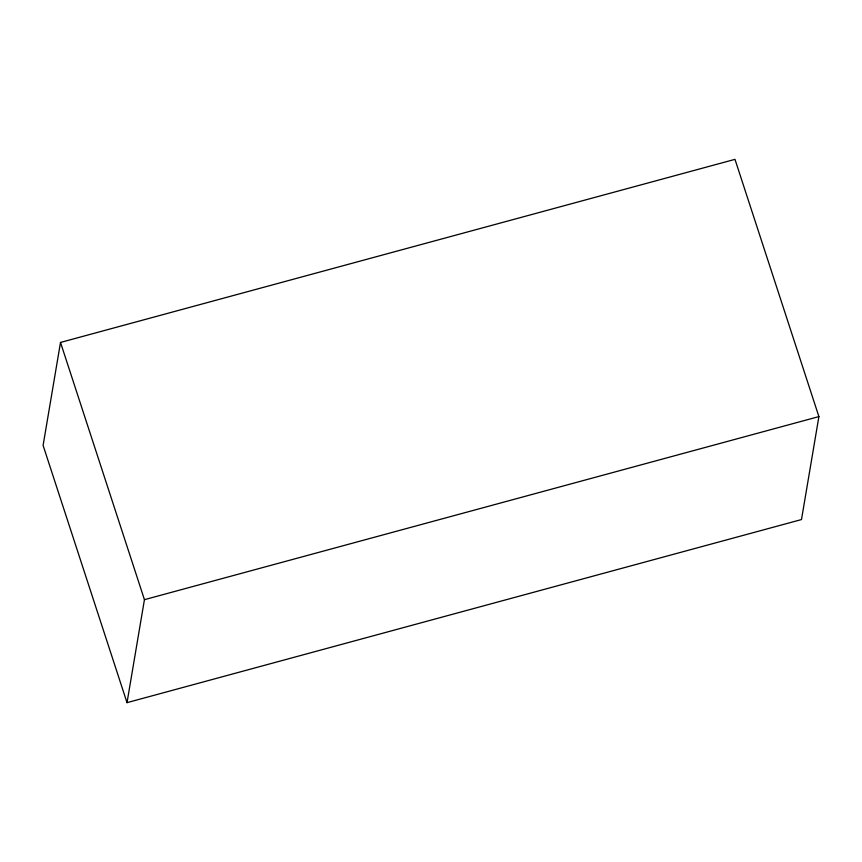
<?xml version="1.0" encoding="UTF-8"?>
<svg xmlns="http://www.w3.org/2000/svg" width="862" height="862" viewBox="0 0 862 862"><rect width="100%" height="100%" fill="white"/><g stroke="black" fill="none" stroke-linecap="round" stroke-linejoin="round"><path stroke-width="1.29" d="M60.512 342.44L43.1 445.406L127.016 702.649L801.488 519.56L818.9 416.594L734.984 159.351L60.512 342.44L144.439 599.672L127.016 702.649M144.439 599.672L818.9 416.594"/></g></svg>
